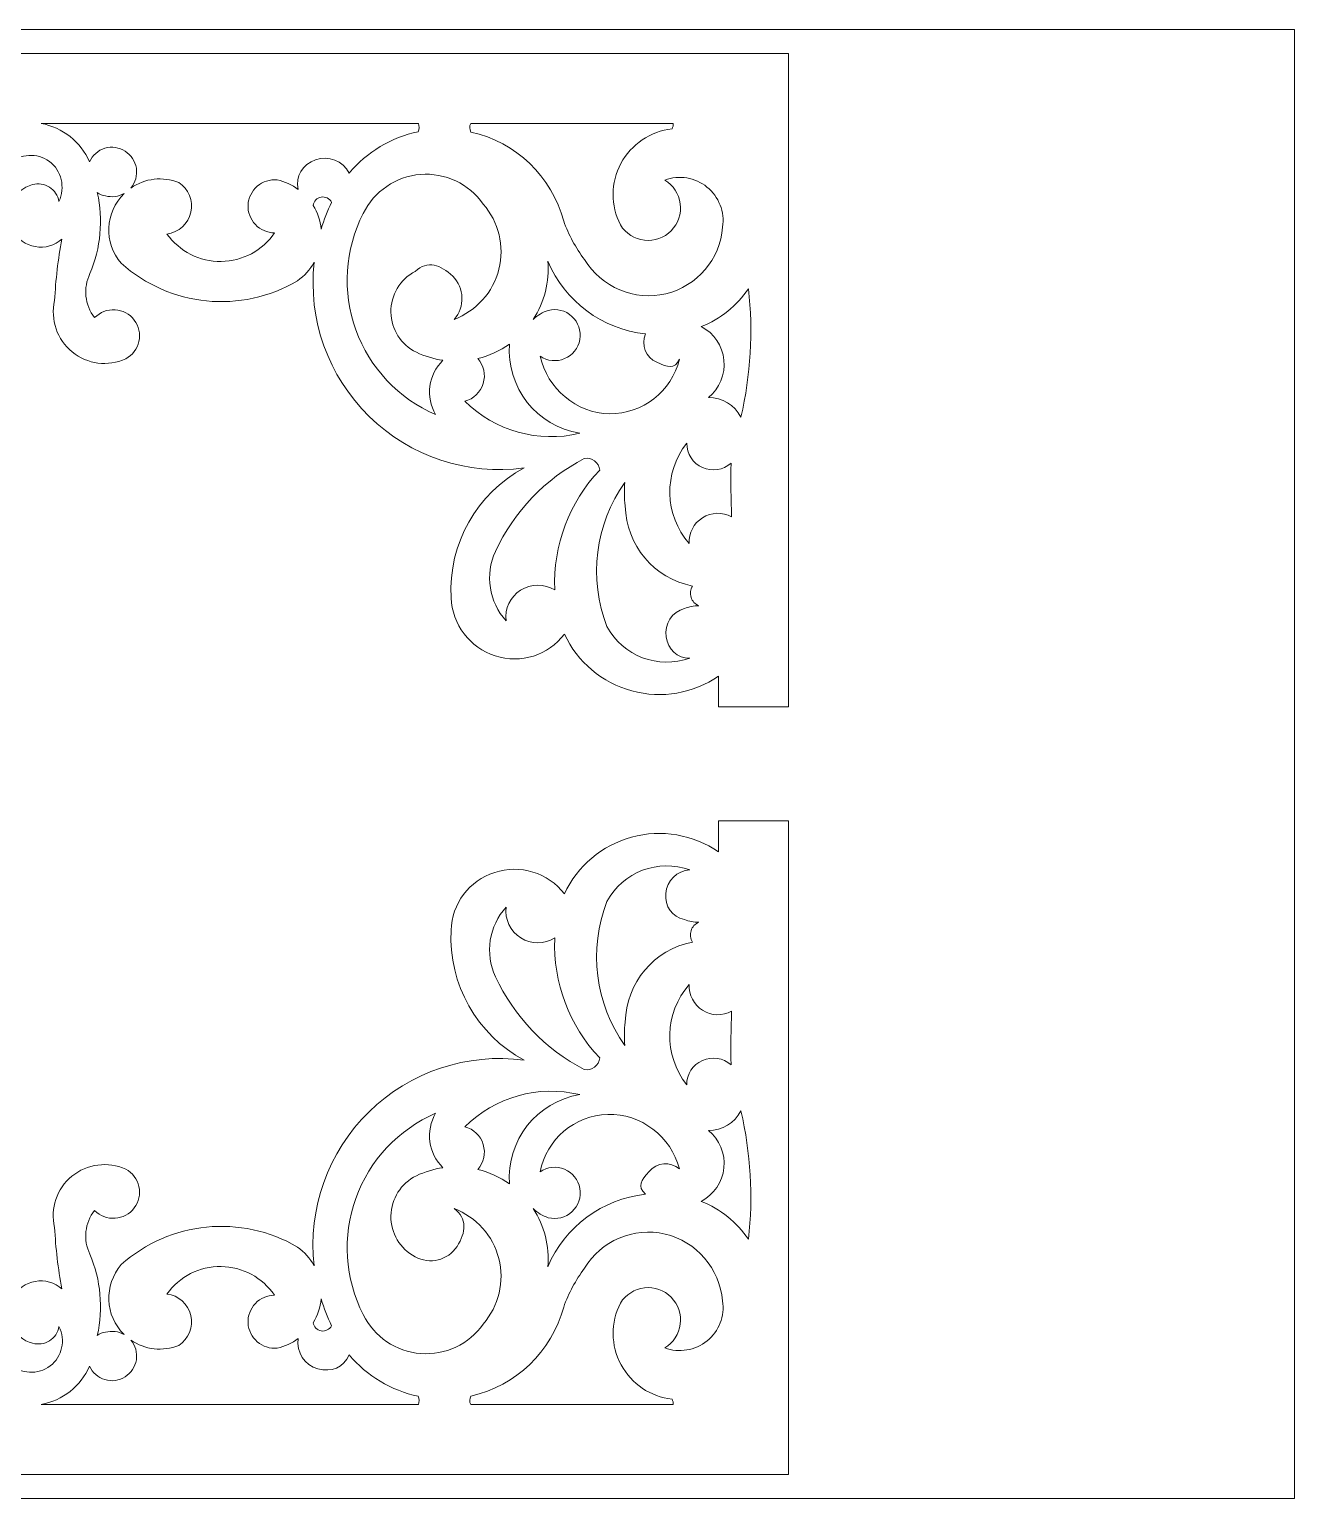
# Model space of a CAD drawing. Header units: millimetres. Extents: x 4605 to 4849, y 2366 to 2625.
# Drawn here: x 4744.1 to 4849.2, y 2366.1 to 2488.1 of the extents above; entities that cross this region are included whole.
import ezdxf

# ---------------------------------------------------------------- set-up
doc = ezdxf.new("R2010")
doc.units = ezdxf.units.MM
doc.header["$MEASUREMENT"] = 0
doc.layers.add('SITARA ALL', color=18, linetype='Continuous', true_color=0x000000)

msp = doc.modelspace()

# ---------------------------------------------------------------- linework, layer by layer
at = {"layer": 'SITARA ALL', "lineweight": 9}
for points, knots in [([(4605.15, 2488.06), (4605.15, 2488.06), (4849.15, 2488.06), (4849.15, 2488.06), (4849.15, 2488.06), (4849.15, 2366.06), (4849.15, 2366.06), (4849.15, 2366.06), (4605.15, 2366.06), (4605.15, 2366.06), (4605.15, 2366.06), (4605.15, 2488.06), (4605.15, 2488.06)], [0, 0, 0, 0, 0.25, 0.25, 0.25, 0.5, 0.5, 0.5, 0.75, 0.75, 0.75, 1, 1, 1, 1]), ([(4807.15, 2431.8), (4807.15, 2431.8), (4807.15, 2486.06), (4807.15, 2486.06), (4807.15, 2486.06), (4707.15, 2486.06), (4707.15, 2486.06), (4707.15, 2486.06), (4607.15, 2486.06), (4607.15, 2486.06), (4607.15, 2486.06), (4607.15, 2431.8), (4607.15, 2431.8), (4607.15, 2431.8), (4612.95, 2431.8), (4612.95, 2431.8), (4612.95, 2431.8), (4612.95, 2434.36), (4612.95, 2434.36), (4615.06, 2432.91), (4617.7, 2432.46), (4620.17, 2433.14), (4622.64, 2433.81), (4624.68, 2435.53), (4625.76, 2437.85), (4627.11, 2436.08), (4629.43, 2435.37), (4631.54, 2436.06), (4633.65, 2436.75), (4635.1, 2438.65), (4635.15, 2440.87), (4635.4, 2445.34), (4633.03, 2449.54), (4629.09, 2451.65), (4633.81, 2451.02), (4638.57, 2452.6), (4641.98, 2455.94), (4645.38, 2459.28), (4647.06, 2463.98), (4646.52, 2468.72), (4646.86, 2468.11), (4647.34, 2467.58), (4647.92, 2467.18), (4652.59, 2464.42), (4658.5, 2465.01), (4662.53, 2468.64), (4664, 2470.33), (4663.9, 2472.87), (4662.3, 2474.43), (4662.77, 2474.17), (4663.33, 2474.1), (4663.85, 2474.24), (4664.09, 2474.27), (4664.33, 2474.36), (4664.53, 2474.51), (4664.02, 2472.26), (4664.24, 2469.9), (4665.13, 2467.78), (4665.72, 2466.59), (4665.57, 2465.17), (4664.74, 2464.13), (4664.3, 2464.58), (4663.68, 2464.82), (4663.05, 2464.78), (4662.42, 2464.74), (4661.84, 2464.43), (4661.45, 2463.92), (4661.07, 2463.42), (4660.93, 2462.77), (4661.07, 2462.15), (4661.21, 2461.53), (4661.61, 2461.01), (4662.17, 2460.71), (4663.64, 2460.03), (4665.38, 2460.26), (4666.63, 2461.29), (4667.88, 2462.33), (4668.44, 2463.96), (4668.06, 2465.54), (4667.98, 2467.26), (4667.78, 2468.97), (4667.46, 2470.65), (4668.06, 2470.11), (4668.88, 2469.88), (4669.68, 2470.02), (4670.47, 2470.16), (4671.16, 2470.65), (4671.54, 2471.36), (4671.93, 2472.08), (4671.96, 2472.93), (4671.64, 2473.67), (4671.32, 2474.41), (4670.68, 2474.96), (4669.9, 2475.17), (4669.42, 2475.29), (4668.91, 2475.22), (4668.5, 2474.95), (4668.08, 2474.69), (4667.8, 2474.27), (4667.71, 2473.78), (4667.14, 2474.9), (4667.44, 2476.27), (4668.43, 2477.04), (4669.42, 2477.81), (4670.89, 2477.71), (4671.84, 2476.89), (4674.05, 2475.04), (4675.93, 2472.83), (4677.39, 2470.35), (4679.36, 2465.29), (4683.14, 2461.16), (4687.99, 2458.74), (4692.8, 2456.52), (4698.46, 2457.31), (4702.48, 2460.75), (4700.26, 2457.78), (4700.81, 2453.57), (4703.74, 2451.28), (4705.21, 2450.16), (4706.39, 2448.69), (4707.15, 2447), (4707.92, 2448.69), (4709.09, 2450.16), (4710.57, 2451.28), (4713.49, 2453.58), (4714.05, 2457.78), (4711.82, 2460.75), (4715.85, 2457.31), (4721.5, 2456.52), (4726.31, 2458.74), (4731.17, 2461.16), (4734.94, 2465.29), (4736.91, 2470.35), (4738.37, 2472.83), (4740.25, 2475.04), (4742.47, 2476.89), (4743.38, 2477.75), (4744.78, 2477.84), (4745.8, 2477.1), (4746.82, 2476.36), (4747.13, 2474.92), (4746.6, 2473.78), (4746.51, 2474.27), (4746.22, 2474.69), (4745.8, 2474.96), (4745.39, 2475.22), (4744.88, 2475.3), (4744.41, 2475.17), (4743.63, 2474.96), (4742.98, 2474.41), (4742.66, 2473.66), (4742.34, 2472.92), (4742.37, 2472.08), (4742.76, 2471.36), (4743.14, 2470.65), (4743.83, 2470.16), (4744.63, 2470.02), (4745.43, 2469.88), (4746.24, 2470.11), (4746.84, 2470.65), (4746.52, 2468.97), (4746.32, 2467.26), (4746.24, 2465.54), (4745.87, 2463.96), (4746.43, 2462.3), (4747.69, 2461.28), (4748.95, 2460.25), (4750.66, 2460.03), (4752.14, 2460.71), (4752.7, 2461.01), (4753.1, 2461.53), (4753.23, 2462.15), (4753.37, 2462.77), (4753.23, 2463.42), (4752.85, 2463.92), (4752.47, 2464.43), (4751.88, 2464.74), (4751.25, 2464.78), (4750.62, 2464.82), (4750, 2464.58), (4749.56, 2464.13), (4748.74, 2465.17), (4748.59, 2466.59), (4749.17, 2467.78), (4750.07, 2469.9), (4750.28, 2472.26), (4749.78, 2474.51), (4749.98, 2474.36), (4750.21, 2474.27), (4750.46, 2474.24), (4750.98, 2474.1), (4751.53, 2474.17), (4752, 2474.43), (4750.41, 2472.86), (4750.3, 2470.33), (4751.77, 2468.64), (4755.81, 2465.02), (4761.72, 2464.42), (4766.39, 2467.18), (4766.96, 2467.58), (4767.44, 2468.11), (4767.78, 2468.72), (4767.25, 2463.98), (4768.94, 2459.26), (4772.35, 2455.92), (4775.76, 2452.59), (4780.49, 2451.01), (4785.22, 2451.65), (4781.27, 2449.54), (4778.9, 2445.34), (4779.15, 2440.87), (4779.23, 2438.65), (4780.69, 2436.71), (4782.81, 2436.04), (4784.93, 2435.37), (4787.21, 2436.07), (4788.55, 2437.85), (4789.63, 2435.53), (4791.68, 2433.8), (4794.15, 2433.13), (4796.62, 2432.46), (4799.24, 2432.91), (4801.35, 2434.36), (4801.35, 2434.36), (4801.35, 2431.8), (4801.35, 2431.8), (4801.35, 2431.8), (4807.15, 2431.8), (4807.15, 2431.8)], [0, 0, 0, 0, 0.013158, 0.013158, 0.013158, 0.026316, 0.026316, 0.026316, 0.039474, 0.039474, 0.039474, 0.052632, 0.052632, 0.052632, 0.065789, 0.065789, 0.065789, 0.078947, 0.078947, 0.078947, 0.092105, 0.092105, 0.092105, 0.105263, 0.105263, 0.105263, 0.118421, 0.118421, 0.118421, 0.131579, 0.131579, 0.131579, 0.144737, 0.144737, 0.144737, 0.157895, 0.157895, 0.157895, 0.171053, 0.171053, 0.171053, 0.184211, 0.184211, 0.184211, 0.197368, 0.197368, 0.197368, 0.210526, 0.210526, 0.210526, 0.223684, 0.223684, 0.223684, 0.236842, 0.236842, 0.236842, 0.25, 0.25, 0.25, 0.263158, 0.263158, 0.263158, 0.276316, 0.276316, 0.276316, 0.289474, 0.289474, 0.289474, 0.302632, 0.302632, 0.302632, 0.315789, 0.315789, 0.315789, 0.328947, 0.328947, 0.328947, 0.342105, 0.342105, 0.342105, 0.355263, 0.355263, 0.355263, 0.368421, 0.368421, 0.368421, 0.381579, 0.381579, 0.381579, 0.394737, 0.394737, 0.394737, 0.407895, 0.407895, 0.407895, 0.421053, 0.421053, 0.421053, 0.434211, 0.434211, 0.434211, 0.447368, 0.447368, 0.447368, 0.460526, 0.460526, 0.460526, 0.473684, 0.473684, 0.473684, 0.486842, 0.486842, 0.486842, 0.5, 0.5, 0.5, 0.513158, 0.513158, 0.513158, 0.526316, 0.526316, 0.526316, 0.539474, 0.539474, 0.539474, 0.552632, 0.552632, 0.552632, 0.565789, 0.565789, 0.565789, 0.578947, 0.578947, 0.578947, 0.592105, 0.592105, 0.592105, 0.605263, 0.605263, 0.605263, 0.618421, 0.618421, 0.618421, 0.631579, 0.631579, 0.631579, 0.644737, 0.644737, 0.644737, 0.657895, 0.657895, 0.657895, 0.671053, 0.671053, 0.671053, 0.684211, 0.684211, 0.684211, 0.697368, 0.697368, 0.697368, 0.710526, 0.710526, 0.710526, 0.723684, 0.723684, 0.723684, 0.736842, 0.736842, 0.736842, 0.75, 0.75, 0.75, 0.763158, 0.763158, 0.763158, 0.776316, 0.776316, 0.776316, 0.789474, 0.789474, 0.789474, 0.802632, 0.802632, 0.802632, 0.815789, 0.815789, 0.815789, 0.828947, 0.828947, 0.828947, 0.842105, 0.842105, 0.842105, 0.855263, 0.855263, 0.855263, 0.868421, 0.868421, 0.868421, 0.881579, 0.881579, 0.881579, 0.894737, 0.894737, 0.894737, 0.907895, 0.907895, 0.907895, 0.921053, 0.921053, 0.921053, 0.934211, 0.934211, 0.934211, 0.947368, 0.947368, 0.947368, 0.960526, 0.960526, 0.960526, 0.973684, 0.973684, 0.973684, 0.986842, 0.986842, 0.986842, 1, 1, 1, 1]), ([(4755.56, 2471.07), (4756.54, 2471.2), (4757.33, 2471.92), (4757.54, 2472.88), (4757.76, 2473.84), (4757.37, 2474.82), (4756.54, 2475.34), (4755.22, 2475.87), (4753.73, 2475.7), (4752.56, 2474.89), (4752.94, 2475.35), (4753.11, 2475.95), (4753.02, 2476.53), (4752.93, 2477.12), (4752.59, 2477.64), (4752.09, 2477.95), (4751.59, 2478.27), (4750.98, 2478.36), (4750.41, 2478.19), (4749.84, 2478.02), (4749.37, 2477.61), (4749.13, 2477.07), (4748.4, 2478.73), (4746.9, 2479.92), (4745.11, 2480.25), (4745.11, 2480.25), (4776.43, 2480.25), (4776.43, 2480.25), (4776.52, 2480.03), (4776.51, 2479.78), (4776.42, 2479.56), (4774.17, 2479.09), (4772.16, 2477.88), (4770.68, 2476.12), (4770.17, 2477.15), (4768.97, 2477.62), (4767.9, 2477.23), (4766.82, 2476.83), (4766.18, 2475.88), (4766.46, 2474.77), (4765.94, 2475.15), (4765.34, 2475.42), (4764.71, 2475.56), (4764.11, 2475.62), (4763.51, 2475.43), (4763.05, 2475.04), (4762.6, 2474.64), (4762.32, 2474.08), (4762.29, 2473.48), (4762.26, 2472.88), (4762.48, 2472.29), (4762.9, 2471.85), (4763.31, 2471.42), (4763.89, 2471.17), (4764.49, 2471.17), (4763.49, 2469.7), (4761.84, 2468.81), (4760.06, 2468.79), (4758.28, 2468.77), (4756.6, 2469.63), (4755.56, 2471.07)], [0, 0, 0, 0, 0.05, 0.05, 0.05, 0.1, 0.1, 0.1, 0.15, 0.15, 0.15, 0.2, 0.2, 0.2, 0.25, 0.25, 0.25, 0.3, 0.3, 0.3, 0.35, 0.35, 0.35, 0.4, 0.4, 0.4, 0.45, 0.45, 0.45, 0.5, 0.5, 0.5, 0.55, 0.55, 0.55, 0.6, 0.6, 0.6, 0.65, 0.65, 0.65, 0.7, 0.7, 0.7, 0.75, 0.75, 0.75, 0.8, 0.8, 0.8, 0.85, 0.85, 0.85, 0.9, 0.9, 0.9, 0.95, 0.95, 0.95, 1, 1, 1, 1]), ([(4790.22, 2468.94), (4789.48, 2469.91), (4788.9, 2471), (4788.49, 2472.15), (4787.5, 2475.86), (4784.53, 2478.7), (4780.79, 2479.54), (4780.66, 2479.75), (4780.65, 2480.02), (4780.77, 2480.25), (4780.77, 2480.25), (4797.57, 2480.25), (4797.57, 2480.25), (4797.59, 2480.09), (4797.56, 2479.94), (4797.48, 2479.8), (4795.68, 2479.6), (4794.1, 2478.52), (4793.24, 2476.93), (4792.39, 2475.33), (4792.37, 2473.43), (4793.2, 2471.82), (4793.64, 2471.11), (4794.37, 2470.65), (4795.19, 2470.56), (4796.02, 2470.47), (4796.83, 2470.75), (4797.41, 2471.34), (4797.99, 2471.93), (4798.27, 2472.76), (4798.16, 2473.58), (4798.05, 2474.4), (4797.58, 2475.12), (4796.87, 2475.54), (4798.06, 2475.99), (4799.4, 2475.77), (4800.38, 2474.97), (4801.37, 2474.17), (4801.86, 2472.9), (4801.68, 2471.64), (4801.47, 2468.97), (4799.58, 2466.74), (4796.97, 2466.11), (4794.37, 2465.47), (4791.62, 2466.66), (4790.22, 2468.94)], [0, 0, 0, 0, 0.066667, 0.066667, 0.066667, 0.133333, 0.133333, 0.133333, 0.2, 0.2, 0.2, 0.266667, 0.266667, 0.266667, 0.333333, 0.333333, 0.333333, 0.4, 0.4, 0.4, 0.466667, 0.466667, 0.466667, 0.533333, 0.533333, 0.533333, 0.6, 0.6, 0.6, 0.666667, 0.666667, 0.666667, 0.733333, 0.733333, 0.733333, 0.8, 0.8, 0.8, 0.866667, 0.866667, 0.866667, 0.933333, 0.933333, 0.933333, 1, 1, 1, 1]), ([(4777.86, 2456.07), (4774.78, 2457.4), (4772.38, 2459.95), (4771.24, 2463.11), (4770.1, 2466.28), (4770.33, 2469.79), (4771.85, 2472.78), (4772.75, 2474.62), (4774.56, 2475.85), (4776.6, 2476.02), (4778.64, 2476.18), (4780.63, 2475.24), (4781.81, 2473.56), (4783.11, 2472.08), (4783.59, 2470.05), (4783.11, 2468.14), (4782.63, 2466.23), (4781.23, 2464.68), (4779.39, 2463.98), (4780.31, 2465.01), (4780.26, 2466.59), (4779.28, 2467.56), (4778.3, 2468.53), (4777.19, 2468.9), (4776.16, 2467.97), (4774.9, 2467.31), (4774.13, 2465.99), (4774.15, 2464.57), (4774.18, 2463.15), (4774.98, 2461.87), (4776.26, 2461.25), (4776.96, 2460.92), (4777.7, 2460.69), (4778.47, 2460.59), (4777.25, 2459.4), (4777, 2457.53), (4777.86, 2456.07)], [0, 0, 0, 0, 0.083333, 0.083333, 0.083333, 0.166667, 0.166667, 0.166667, 0.25, 0.25, 0.25, 0.333333, 0.333333, 0.333333, 0.416667, 0.416667, 0.416667, 0.5, 0.5, 0.5, 0.583333, 0.583333, 0.583333, 0.666667, 0.666667, 0.666667, 0.75, 0.75, 0.75, 0.833333, 0.833333, 0.833333, 0.916667, 0.916667, 0.916667, 1, 1, 1, 1]), ([(4768.36, 2471.48), (4768.28, 2472.18), (4768.06, 2472.85), (4767.69, 2473.45), (4767.74, 2473.8), (4768.01, 2474.08), (4768.36, 2474.14), (4768.71, 2474.2), (4769.06, 2474.02), (4769.22, 2473.7), (4768.88, 2472.99), (4768.59, 2472.24), (4768.36, 2471.48)], [0, 0, 0, 0, 0.25, 0.25, 0.25, 0.5, 0.5, 0.5, 0.75, 0.75, 0.75, 1, 1, 1, 1]), ([(4798.1, 2460.67), (4797.45, 2458), (4795.04, 2456.12), (4792.29, 2456.15), (4789.54, 2456.18), (4787.13, 2458.24), (4786.53, 2460.92), (4787.13, 2460.52), (4787.89, 2460.44), (4788.56, 2460.72), (4789.23, 2461), (4789.7, 2461.59), (4789.83, 2462.31), (4789.95, 2463.02), (4789.7, 2463.74), (4789.17, 2464.23), (4788.64, 2464.72), (4787.9, 2464.91), (4787.2, 2464.73), (4786.74, 2464.58), (4786.31, 2464.32), (4785.96, 2463.98), (4786.89, 2465.41), (4787.32, 2467.11), (4787.18, 2468.81), (4788.58, 2465.47), (4791.68, 2463.17), (4795.28, 2462.78), (4794.89, 2461.87), (4795.31, 2460.82), (4796.21, 2460.42), (4797.12, 2460.02), (4797.68, 2459.78), (4798.1, 2460.67)], [0, 0, 0, 0, 0.090909, 0.090909, 0.090909, 0.181818, 0.181818, 0.181818, 0.272727, 0.272727, 0.272727, 0.363636, 0.363636, 0.363636, 0.454545, 0.454545, 0.454545, 0.545455, 0.545455, 0.545455, 0.636364, 0.636364, 0.636364, 0.727273, 0.727273, 0.727273, 0.818182, 0.818182, 0.818182, 0.909091, 0.909091, 0.909091, 1, 1, 1, 1]), ([(4803.2, 2455.87), (4802.67, 2456.87), (4801.64, 2457.49), (4800.51, 2457.49), (4801.43, 2458.25), (4801.91, 2459.42), (4801.79, 2460.6), (4801.66, 2461.79), (4800.97, 2462.83), (4799.91, 2463.38), (4801.5, 2464.02), (4802.86, 2465.11), (4803.83, 2466.52), (4804.22, 2462.96), (4804.01, 2459.36), (4803.2, 2455.87)], [0, 0, 0, 0, 0.2, 0.2, 0.2, 0.4, 0.4, 0.4, 0.6, 0.6, 0.6, 0.8, 0.8, 0.8, 1, 1, 1, 1]), ([(4789.82, 2454.52), (4786.4, 2453.7), (4782.78, 2454.71), (4780.28, 2457.19), (4781.01, 2457.38), (4781.59, 2457.93), (4781.81, 2458.66), (4782.03, 2459.38), (4781.86, 2460.16), (4781.36, 2460.73), (4782.3, 2460.96), (4783.2, 2461.37), (4783.99, 2461.93), (4783.72, 2458.32), (4786.25, 2455.1), (4789.82, 2454.52)], [0, 0, 0, 0, 0.2, 0.2, 0.2, 0.4, 0.4, 0.4, 0.6, 0.6, 0.6, 0.8, 0.8, 0.8, 1, 1, 1, 1]), ([(4798.9, 2445.37), (4796.84, 2447.73), (4796.76, 2451.23), (4798.7, 2453.7), (4798.7, 2452.82), (4799.21, 2452.03), (4800.01, 2451.68), (4800.81, 2451.32), (4801.73, 2451.46), (4802.38, 2452.04), (4802.35, 2450.55), (4802.37, 2449.07), (4802.42, 2447.59), (4801.66, 2448), (4800.74, 2447.97), (4800.01, 2447.51), (4799.28, 2447.05), (4798.86, 2446.23), (4798.9, 2445.37)], [0, 0, 0, 0, 0.166667, 0.166667, 0.166667, 0.333333, 0.333333, 0.333333, 0.5, 0.5, 0.5, 0.666667, 0.666667, 0.666667, 0.833333, 0.833333, 0.833333, 1, 1, 1, 1]), ([(4783.71, 2438.94), (4782.29, 2440.52), (4781.94, 2442.79), (4782.82, 2444.72), (4784.37, 2448.03), (4786.96, 2450.74), (4790.2, 2452.43), (4790.5, 2452.49), (4790.81, 2452.42), (4791.05, 2452.24), (4791.3, 2452.05), (4791.45, 2451.77), (4791.48, 2451.47), (4788.95, 2448.79), (4787.6, 2445.22), (4787.74, 2441.54), (4787.74, 2441.54), (4787.74, 2441.51), (4787.74, 2441.51), (4786.87, 2442.05), (4785.77, 2442.04), (4784.91, 2441.49), (4784.05, 2440.94), (4783.58, 2439.96), (4783.71, 2438.94)], [0, 0, 0, 0, 0.125, 0.125, 0.125, 0.25, 0.25, 0.25, 0.375, 0.375, 0.375, 0.5, 0.5, 0.5, 0.625, 0.625, 0.625, 0.75, 0.75, 0.75, 0.875, 0.875, 0.875, 1, 1, 1, 1]), ([(4798.97, 2435.86), (4796.34, 2434.9), (4793.41, 2436.02), (4792.08, 2438.47), (4790.53, 2442.46), (4791.09, 2446.96), (4793.57, 2450.45), (4793.5, 2449.8), (4793.51, 2449.14), (4793.6, 2448.49), (4793.66, 2445.23), (4795.99, 2442.46), (4799.19, 2441.84), (4799.01, 2441.56), (4798.97, 2441.22), (4799.06, 2440.9), (4799.16, 2440.59), (4799.39, 2440.33), (4799.7, 2440.2), (4799.29, 2440.2), (4798.89, 2440.12), (4798.51, 2439.97), (4797.48, 2439.69), (4796.82, 2438.68), (4796.99, 2437.63), (4797.15, 2436.58), (4797.9, 2435.82), (4798.97, 2435.86)], [0, 0, 0, 0, 0.111111, 0.111111, 0.111111, 0.222222, 0.222222, 0.222222, 0.333333, 0.333333, 0.333333, 0.444444, 0.444444, 0.444444, 0.555556, 0.555556, 0.555556, 0.666667, 0.666667, 0.666667, 0.777778, 0.777778, 0.777778, 0.888889, 0.888889, 0.888889, 1, 1, 1, 1]), ([(4807.15, 2422.33), (4807.15, 2422.33), (4801.35, 2422.33), (4801.35, 2422.33), (4801.35, 2422.33), (4801.35, 2419.76), (4801.35, 2419.76), (4799.24, 2421.21), (4796.6, 2421.66), (4794.13, 2420.99), (4791.66, 2420.31), (4789.62, 2418.6), (4788.55, 2416.28), (4787.19, 2418.04), (4784.87, 2418.75), (4782.76, 2418.06), (4780.65, 2417.37), (4779.2, 2415.48), (4779.15, 2413.25), (4778.91, 2408.78), (4781.27, 2404.58), (4785.22, 2402.47), (4780.49, 2403.1), (4775.73, 2401.52), (4772.33, 2398.18), (4768.92, 2394.84), (4767.24, 2390.14), (4767.78, 2385.4), (4767.44, 2386.02), (4766.96, 2386.54), (4766.39, 2386.95), (4761.72, 2389.7), (4755.81, 2389.11), (4751.77, 2385.49), (4750.31, 2383.8), (4750.4, 2381.26), (4752, 2379.69), (4751.53, 2379.95), (4750.98, 2380.02), (4750.46, 2379.88), (4750.21, 2379.86), (4749.98, 2379.76), (4749.78, 2379.61), (4750.28, 2381.87), (4750.07, 2384.22), (4749.17, 2386.35), (4748.58, 2387.54), (4748.74, 2388.96), (4749.56, 2389.99), (4750, 2389.54), (4750.62, 2389.3), (4751.25, 2389.34), (4751.89, 2389.38), (4752.47, 2389.69), (4752.85, 2390.2), (4753.23, 2390.71), (4753.37, 2391.35), (4753.23, 2391.97), (4753.1, 2392.59), (4752.7, 2393.12), (4752.14, 2393.42), (4750.66, 2394.09), (4748.93, 2393.86), (4747.67, 2392.83), (4746.42, 2391.8), (4745.86, 2390.16), (4746.24, 2388.58), (4746.32, 2386.87), (4746.52, 2385.16), (4746.84, 2383.47), (4746.24, 2384.01), (4745.42, 2384.24), (4744.63, 2384.1), (4743.83, 2383.96), (4743.14, 2383.47), (4742.76, 2382.76), (4742.38, 2382.05), (4742.34, 2381.2), (4742.66, 2380.46), (4742.99, 2379.71), (4743.63, 2379.16), (4744.41, 2378.96), (4744.88, 2378.83), (4745.39, 2378.91), (4745.81, 2379.17), (4746.22, 2379.43), (4746.51, 2379.86), (4746.6, 2380.34), (4747.17, 2379.22), (4746.86, 2377.85), (4745.87, 2377.08), (4744.88, 2376.31), (4743.41, 2376.41), (4742.47, 2377.24), (4740.25, 2379.08), (4738.37, 2381.29), (4736.91, 2383.78), (4734.94, 2388.83), (4731.17, 2392.97), (4726.31, 2395.38), (4721.5, 2397.6), (4715.85, 2396.82), (4711.82, 2393.37), (4714.04, 2396.35), (4713.49, 2400.55), (4710.57, 2402.84), (4709.09, 2403.96), (4707.92, 2405.43), (4707.15, 2407.12), (4706.39, 2405.43), (4705.21, 2403.96), (4703.74, 2402.84), (4700.81, 2400.55), (4700.26, 2396.34), (4702.48, 2393.37), (4698.46, 2396.82), (4692.8, 2397.6), (4687.99, 2395.38), (4683.14, 2392.96), (4679.36, 2388.83), (4677.39, 2383.78), (4675.93, 2381.29), (4674.05, 2379.08), (4671.84, 2377.24), (4670.92, 2376.38), (4669.52, 2376.29), (4668.51, 2377.02), (4667.49, 2377.76), (4667.18, 2379.2), (4667.71, 2380.34), (4667.8, 2379.86), (4668.08, 2379.43), (4668.5, 2379.17), (4668.92, 2378.91), (4669.42, 2378.83), (4669.9, 2378.96), (4670.68, 2379.16), (4671.32, 2379.72), (4671.64, 2380.46), (4671.96, 2381.2), (4671.93, 2382.05), (4671.54, 2382.76), (4671.16, 2383.47), (4670.47, 2383.97), (4669.67, 2384.1), (4668.88, 2384.24), (4668.06, 2384.01), (4667.46, 2383.47), (4667.78, 2385.16), (4667.98, 2386.87), (4668.06, 2388.58), (4668.43, 2390.16), (4667.87, 2391.82), (4666.61, 2392.84), (4665.35, 2393.87), (4663.64, 2394.1), (4662.17, 2393.42), (4661.61, 2393.12), (4661.21, 2392.59), (4661.07, 2391.97), (4660.93, 2391.35), (4661.07, 2390.7), (4661.45, 2390.2), (4661.84, 2389.69), (4662.42, 2389.38), (4663.05, 2389.34), (4663.69, 2389.3), (4664.3, 2389.54), (4664.74, 2389.99), (4665.57, 2388.96), (4665.72, 2387.54), (4665.13, 2386.35), (4664.24, 2384.22), (4664.02, 2381.87), (4664.53, 2379.61), (4664.33, 2379.76), (4664.09, 2379.86), (4663.85, 2379.88), (4663.33, 2380.02), (4662.77, 2379.95), (4662.3, 2379.69), (4663.9, 2381.26), (4664, 2383.8), (4662.53, 2385.49), (4658.5, 2389.11), (4652.59, 2389.7), (4647.92, 2386.95), (4647.34, 2386.54), (4646.86, 2386.02), (4646.52, 2385.4), (4647.05, 2390.15), (4645.37, 2394.87), (4641.95, 2398.2), (4638.54, 2401.54), (4633.81, 2403.11), (4629.09, 2402.47), (4633.03, 2404.58), (4635.4, 2408.78), (4635.15, 2413.25), (4635.08, 2415.48), (4633.61, 2417.41), (4631.49, 2418.08), (4629.37, 2418.75), (4627.09, 2418.05), (4625.76, 2416.28), (4624.68, 2418.6), (4622.63, 2420.32), (4620.16, 2420.99), (4617.69, 2421.66), (4615.06, 2421.22), (4612.95, 2419.76), (4612.95, 2419.76), (4612.95, 2422.33), (4612.95, 2422.33), (4612.95, 2422.33), (4607.15, 2422.33), (4607.15, 2422.33), (4607.15, 2422.33), (4607.15, 2368.06), (4607.15, 2368.06), (4607.15, 2368.06), (4707.15, 2368.06), (4707.15, 2368.06), (4707.15, 2368.06), (4807.15, 2368.06), (4807.15, 2368.06), (4807.15, 2368.06), (4807.15, 2422.33), (4807.15, 2422.33)], [0, 0, 0, 0, 0.013158, 0.013158, 0.013158, 0.026316, 0.026316, 0.026316, 0.039474, 0.039474, 0.039474, 0.052632, 0.052632, 0.052632, 0.065789, 0.065789, 0.065789, 0.078947, 0.078947, 0.078947, 0.092105, 0.092105, 0.092105, 0.105263, 0.105263, 0.105263, 0.118421, 0.118421, 0.118421, 0.131579, 0.131579, 0.131579, 0.144737, 0.144737, 0.144737, 0.157895, 0.157895, 0.157895, 0.171053, 0.171053, 0.171053, 0.184211, 0.184211, 0.184211, 0.197368, 0.197368, 0.197368, 0.210526, 0.210526, 0.210526, 0.223684, 0.223684, 0.223684, 0.236842, 0.236842, 0.236842, 0.25, 0.25, 0.25, 0.263158, 0.263158, 0.263158, 0.276316, 0.276316, 0.276316, 0.289474, 0.289474, 0.289474, 0.302632, 0.302632, 0.302632, 0.315789, 0.315789, 0.315789, 0.328947, 0.328947, 0.328947, 0.342105, 0.342105, 0.342105, 0.355263, 0.355263, 0.355263, 0.368421, 0.368421, 0.368421, 0.381579, 0.381579, 0.381579, 0.394737, 0.394737, 0.394737, 0.407895, 0.407895, 0.407895, 0.421053, 0.421053, 0.421053, 0.434211, 0.434211, 0.434211, 0.447368, 0.447368, 0.447368, 0.460526, 0.460526, 0.460526, 0.473684, 0.473684, 0.473684, 0.486842, 0.486842, 0.486842, 0.5, 0.5, 0.5, 0.513158, 0.513158, 0.513158, 0.526316, 0.526316, 0.526316, 0.539474, 0.539474, 0.539474, 0.552632, 0.552632, 0.552632, 0.565789, 0.565789, 0.565789, 0.578947, 0.578947, 0.578947, 0.592105, 0.592105, 0.592105, 0.605263, 0.605263, 0.605263, 0.618421, 0.618421, 0.618421, 0.631579, 0.631579, 0.631579, 0.644737, 0.644737, 0.644737, 0.657895, 0.657895, 0.657895, 0.671053, 0.671053, 0.671053, 0.684211, 0.684211, 0.684211, 0.697368, 0.697368, 0.697368, 0.710526, 0.710526, 0.710526, 0.723684, 0.723684, 0.723684, 0.736842, 0.736842, 0.736842, 0.75, 0.75, 0.75, 0.763158, 0.763158, 0.763158, 0.776316, 0.776316, 0.776316, 0.789474, 0.789474, 0.789474, 0.802632, 0.802632, 0.802632, 0.815789, 0.815789, 0.815789, 0.828947, 0.828947, 0.828947, 0.842105, 0.842105, 0.842105, 0.855263, 0.855263, 0.855263, 0.868421, 0.868421, 0.868421, 0.881579, 0.881579, 0.881579, 0.894737, 0.894737, 0.894737, 0.907895, 0.907895, 0.907895, 0.921053, 0.921053, 0.921053, 0.934211, 0.934211, 0.934211, 0.947368, 0.947368, 0.947368, 0.960526, 0.960526, 0.960526, 0.973684, 0.973684, 0.973684, 0.986842, 0.986842, 0.986842, 1, 1, 1, 1]), ([(4798.97, 2418.26), (4797.9, 2418.22), (4797.04, 2417.38), (4796.97, 2416.32), (4796.89, 2415.25), (4797.46, 2414.34), (4798.51, 2414.15), (4798.89, 2414), (4799.29, 2413.92), (4799.7, 2413.92), (4799.39, 2413.79), (4799.16, 2413.54), (4799.06, 2413.22), (4798.97, 2412.9), (4799.01, 2412.56), (4799.19, 2412.28), (4795.99, 2411.66), (4793.66, 2408.89), (4793.6, 2405.63), (4793.51, 2404.98), (4793.5, 2404.33), (4793.57, 2403.68), (4791.09, 2407.16), (4790.53, 2411.66), (4792.08, 2415.65), (4793.41, 2418.11), (4796.34, 2419.22), (4798.97, 2418.26)], [0, 0, 0, 0, 0.111111, 0.111111, 0.111111, 0.222222, 0.222222, 0.222222, 0.333333, 0.333333, 0.333333, 0.444444, 0.444444, 0.444444, 0.555556, 0.555556, 0.555556, 0.666667, 0.666667, 0.666667, 0.777778, 0.777778, 0.777778, 0.888889, 0.888889, 0.888889, 1, 1, 1, 1]), ([(4783.71, 2415.18), (4783.59, 2414.17), (4784.06, 2413.17), (4784.92, 2412.62), (4785.79, 2412.08), (4786.87, 2412.07), (4787.74, 2412.62), (4787.74, 2412.62), (4787.74, 2412.58), (4787.74, 2412.58), (4787.6, 2408.91), (4788.95, 2405.33), (4791.48, 2402.65), (4791.45, 2402.35), (4791.3, 2402.07), (4791.05, 2401.89), (4790.81, 2401.7), (4790.5, 2401.63), (4790.2, 2401.69), (4786.96, 2403.38), (4784.37, 2406.09), (4782.82, 2409.4), (4781.93, 2411.33), (4782.29, 2413.61), (4783.71, 2415.18)], [0, 0, 0, 0, 0.125, 0.125, 0.125, 0.25, 0.25, 0.25, 0.375, 0.375, 0.375, 0.5, 0.5, 0.5, 0.625, 0.625, 0.625, 0.75, 0.75, 0.75, 0.875, 0.875, 0.875, 1, 1, 1, 1]), ([(4798.9, 2408.75), (4798.86, 2407.89), (4799.29, 2407.07), (4800.02, 2406.61), (4800.75, 2406.15), (4801.67, 2406.12), (4802.42, 2406.53), (4802.37, 2405.05), (4802.35, 2403.57), (4802.38, 2402.09), (4801.72, 2402.66), (4800.79, 2402.8), (4800, 2402.44), (4799.2, 2402.08), (4798.69, 2401.3), (4798.7, 2400.43), (4796.75, 2402.89), (4796.84, 2406.39), (4798.9, 2408.75)], [0, 0, 0, 0, 0.166667, 0.166667, 0.166667, 0.333333, 0.333333, 0.333333, 0.5, 0.5, 0.5, 0.666667, 0.666667, 0.666667, 0.833333, 0.833333, 0.833333, 1, 1, 1, 1]), ([(4789.82, 2399.61), (4786.25, 2399.02), (4783.72, 2395.8), (4783.99, 2392.19), (4783.2, 2392.76), (4782.3, 2393.17), (4781.36, 2393.4), (4781.86, 2393.96), (4782.03, 2394.75), (4781.81, 2395.47), (4781.59, 2396.2), (4781.01, 2396.75), (4780.28, 2396.94), (4782.78, 2399.42), (4786.4, 2400.43), (4789.82, 2399.61)], [0, 0, 0, 0, 0.2, 0.2, 0.2, 0.4, 0.4, 0.4, 0.6, 0.6, 0.6, 0.8, 0.8, 0.8, 1, 1, 1, 1]), ([(4777.86, 2398.06), (4777, 2396.59), (4777.25, 2394.72), (4778.47, 2393.54), (4777.7, 2393.43), (4776.96, 2393.2), (4776.26, 2392.87), (4774.99, 2392.25), (4774.17, 2390.95), (4774.15, 2389.53), (4774.13, 2388.11), (4774.9, 2386.81), (4776.16, 2386.15), (4777.36, 2385.47), (4778.89, 2385.84), (4779.64, 2387.01), (4780.38, 2388.17), (4780.51, 2389.33), (4779.39, 2390.14), (4781.23, 2389.45), (4782.62, 2387.9), (4783.11, 2385.99), (4783.59, 2384.09), (4783.1, 2382.05), (4781.81, 2380.56), (4780.64, 2378.88), (4778.66, 2377.95), (4776.62, 2378.11), (4774.58, 2378.26), (4772.76, 2379.5), (4771.85, 2381.34), (4770.32, 2384.34), (4770.1, 2387.83), (4771.23, 2390.99), (4772.37, 2394.16), (4774.78, 2396.72), (4777.86, 2398.06)], [0, 0, 0, 0, 0.083333, 0.083333, 0.083333, 0.166667, 0.166667, 0.166667, 0.25, 0.25, 0.25, 0.333333, 0.333333, 0.333333, 0.416667, 0.416667, 0.416667, 0.5, 0.5, 0.5, 0.583333, 0.583333, 0.583333, 0.666667, 0.666667, 0.666667, 0.75, 0.75, 0.75, 0.833333, 0.833333, 0.833333, 0.916667, 0.916667, 0.916667, 1, 1, 1, 1]), ([(4798.1, 2393.45), (4797.34, 2394.08), (4796.21, 2393.98), (4795.57, 2393.23), (4794.93, 2392.48), (4794.54, 2392), (4795.28, 2391.34), (4791.68, 2390.95), (4788.58, 2388.65), (4787.18, 2385.32), (4787.32, 2387.02), (4786.89, 2388.71), (4785.96, 2390.14), (4786.31, 2389.8), (4786.74, 2389.54), (4787.2, 2389.39), (4787.9, 2389.21), (4788.65, 2389.4), (4789.18, 2389.89), (4789.71, 2390.38), (4789.95, 2391.1), (4789.83, 2391.82), (4789.7, 2392.53), (4789.22, 2393.13), (4788.55, 2393.41), (4787.89, 2393.68), (4787.13, 2393.61), (4786.53, 2393.2), (4787.07, 2395.9), (4789.4, 2397.88), (4792.15, 2397.97), (4794.9, 2398.06), (4797.39, 2396.11), (4798.1, 2393.45)], [0, 0, 0, 0, 0.090909, 0.090909, 0.090909, 0.181818, 0.181818, 0.181818, 0.272727, 0.272727, 0.272727, 0.363636, 0.363636, 0.363636, 0.454545, 0.454545, 0.454545, 0.545455, 0.545455, 0.545455, 0.636364, 0.636364, 0.636364, 0.727273, 0.727273, 0.727273, 0.818182, 0.818182, 0.818182, 0.909091, 0.909091, 0.909091, 1, 1, 1, 1]), ([(4803.2, 2398.25), (4804.01, 2394.76), (4804.22, 2391.16), (4803.83, 2387.6), (4802.86, 2389.01), (4801.5, 2390.1), (4799.91, 2390.74), (4800.96, 2391.3), (4801.67, 2392.35), (4801.79, 2393.53), (4801.91, 2394.72), (4801.43, 2395.88), (4800.51, 2396.63), (4801.64, 2396.63), (4802.67, 2397.26), (4803.2, 2398.25)], [0, 0, 0, 0, 0.2, 0.2, 0.2, 0.4, 0.4, 0.4, 0.6, 0.6, 0.6, 0.8, 0.8, 0.8, 1, 1, 1, 1]), ([(4790.22, 2385.19), (4791.59, 2387.48), (4794.29, 2388.63), (4796.9, 2388.03), (4799.51, 2387.43), (4801.44, 2385.15), (4801.68, 2382.48), (4801.87, 2381.22), (4801.38, 2379.96), (4800.39, 2379.16), (4799.41, 2378.36), (4798.06, 2378.14), (4796.87, 2378.58), (4797.58, 2379), (4798.06, 2379.73), (4798.16, 2380.55), (4798.27, 2381.37), (4797.99, 2382.19), (4797.41, 2382.78), (4796.83, 2383.37), (4796.01, 2383.66), (4795.19, 2383.56), (4794.37, 2383.47), (4793.64, 2383.01), (4793.2, 2382.3), (4792.37, 2380.69), (4792.39, 2378.78), (4793.25, 2377.18), (4794.11, 2375.59), (4795.68, 2374.52), (4797.48, 2374.32), (4797.56, 2374.19), (4797.59, 2374.03), (4797.57, 2373.88), (4797.57, 2373.88), (4780.77, 2373.88), (4780.77, 2373.88), (4780.65, 2374.1), (4780.66, 2374.37), (4780.79, 2374.58), (4784.53, 2375.42), (4787.5, 2378.27), (4788.49, 2381.97), (4788.9, 2383.13), (4789.48, 2384.21), (4790.22, 2385.19)], [0, 0, 0, 0, 0.066667, 0.066667, 0.066667, 0.133333, 0.133333, 0.133333, 0.2, 0.2, 0.2, 0.266667, 0.266667, 0.266667, 0.333333, 0.333333, 0.333333, 0.4, 0.4, 0.4, 0.466667, 0.466667, 0.466667, 0.533333, 0.533333, 0.533333, 0.6, 0.6, 0.6, 0.666667, 0.666667, 0.666667, 0.733333, 0.733333, 0.733333, 0.8, 0.8, 0.8, 0.866667, 0.866667, 0.866667, 0.933333, 0.933333, 0.933333, 1, 1, 1, 1]), ([(4755.56, 2383.05), (4756.59, 2384.5), (4758.27, 2385.35), (4760.05, 2385.33), (4761.82, 2385.32), (4763.49, 2384.42), (4764.49, 2382.95), (4763.89, 2382.95), (4763.31, 2382.7), (4762.9, 2382.27), (4762.48, 2381.83), (4762.26, 2381.25), (4762.29, 2380.64), (4762.32, 2380.04), (4762.6, 2379.48), (4763.06, 2379.08), (4763.51, 2378.69), (4764.11, 2378.5), (4764.71, 2378.56), (4765.34, 2378.7), (4765.94, 2378.97), (4766.46, 2379.35), (4766.28, 2378.22), (4766.98, 2377.14), (4768.09, 2376.84), (4769.19, 2376.54), (4770.26, 2376.93), (4770.68, 2378), (4772.16, 2376.25), (4774.17, 2375.04), (4776.42, 2374.56), (4776.51, 2374.34), (4776.52, 2374.1), (4776.43, 2373.88), (4776.43, 2373.88), (4745.11, 2373.88), (4745.11, 2373.88), (4746.9, 2374.2), (4748.4, 2375.39), (4749.13, 2377.05), (4749.37, 2376.51), (4749.84, 2376.11), (4750.41, 2375.94), (4750.98, 2375.77), (4751.59, 2375.85), (4752.09, 2376.17), (4752.59, 2376.49), (4752.93, 2377.01), (4753.02, 2377.59), (4753.11, 2378.18), (4752.94, 2378.78), (4752.56, 2379.23), (4753.73, 2378.42), (4755.22, 2378.25), (4756.54, 2378.78), (4757.36, 2379.32), (4757.76, 2380.31), (4757.54, 2381.27), (4757.31, 2382.22), (4756.54, 2382.94), (4755.56, 2383.05)], [0, 0, 0, 0, 0.05, 0.05, 0.05, 0.1, 0.1, 0.1, 0.15, 0.15, 0.15, 0.2, 0.2, 0.2, 0.25, 0.25, 0.25, 0.3, 0.3, 0.3, 0.35, 0.35, 0.35, 0.4, 0.4, 0.4, 0.45, 0.45, 0.45, 0.5, 0.5, 0.5, 0.55, 0.55, 0.55, 0.6, 0.6, 0.6, 0.65, 0.65, 0.65, 0.7, 0.7, 0.7, 0.75, 0.75, 0.75, 0.8, 0.8, 0.8, 0.85, 0.85, 0.85, 0.9, 0.9, 0.9, 0.95, 0.95, 0.95, 1, 1, 1, 1]), ([(4768.36, 2382.64), (4768.59, 2381.88), (4768.88, 2381.14), (4769.22, 2380.42), (4769.06, 2380.11), (4768.72, 2379.93), (4768.37, 2379.98), (4768.02, 2380.04), (4767.74, 2380.32), (4767.69, 2380.67), (4768.06, 2381.27), (4768.28, 2381.94), (4768.36, 2382.64)], [0, 0, 0, 0, 0.25, 0.25, 0.25, 0.5, 0.5, 0.5, 0.75, 0.75, 0.75, 1, 1, 1, 1])]:
    msp.add_open_spline(points, degree=3, knots=knots, dxfattribs=at)

doc.saveas('drawing.dxf')
